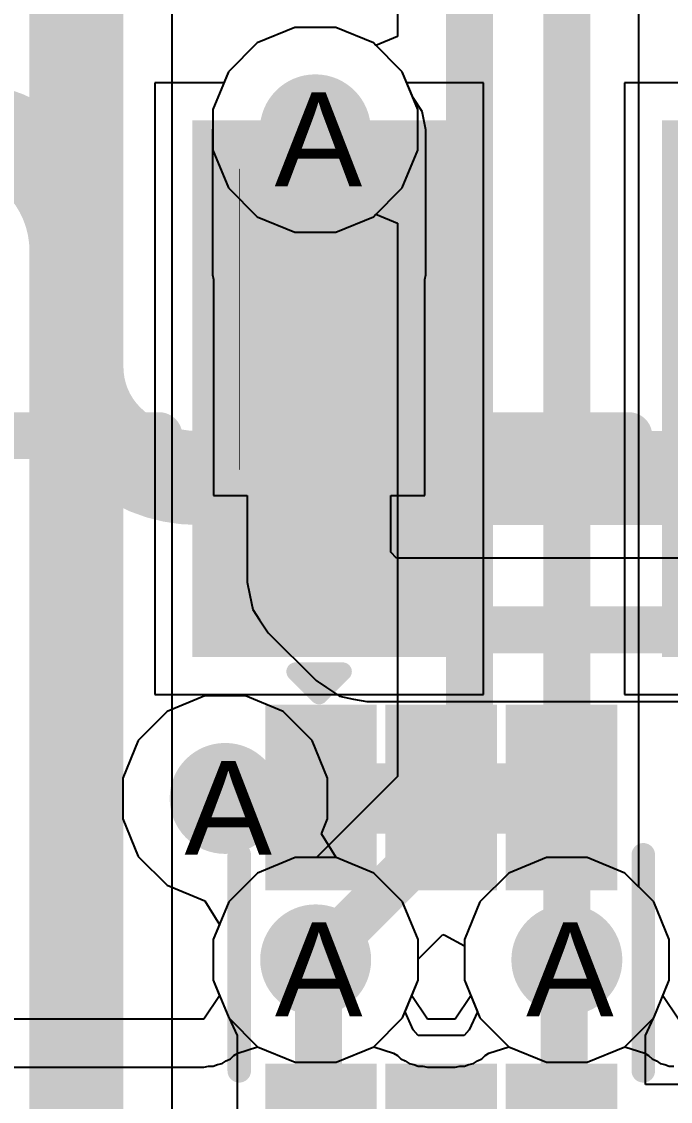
# Model space of a CAD drawing. Header units: inches. Extents: x 0 to 208, y 0 to 213.
# Drawn here: x 2.9157 to 3.0538, y 0.1585 to 0.3884 of the extents above; entities that cross this region are included whole.
import ezdxf

# ---------------------------------------------------------------- set-up
doc = ezdxf.new("R2010")
doc.units = ezdxf.units.IN
doc.header["$MEASUREMENT"] = 0
for name, color, linetype in [('Bottom Layer', 5, 'Continuous'), ('Bottom Overlay', 54, 'Continuous'), ('Bottom Paste', 16, 'Continuous'), ('Bottom Solder', 6, 'Continuous'), ('Drill Drawing', 1, 'Continuous'), ('L2_GND1', 16, 'Continuous'), ('L3_SIG1', 76, 'Continuous'), ('L4_PWR', 90, 'Continuous'), ('L5_GND2', 156, 'Continuous'), ('L6_SIG2', 130, 'Continuous'), ('L7_GND3', 216, 'Continuous'), ('Top Layer', 1, 'Continuous'), ('Top Overlay', 2, 'Continuous'), ('Top Paste', 8, 'Continuous'), ('Top Solder', 216, 'Continuous'), ('Via Holes', 16, 'Continuous')]:
    doc.layers.add(name, color=color, linetype=linetype)
doc.styles.add('Arial', font='', dxfattribs={"height": 0.2})
doc.styles.get('Arial').set_extended_font_data('Arial')

# ---------------------------------------------------------------- blocks, each defined once
blk = doc.blocks.new('PZ254_2_10_S_155')
at = {"layer": 'Top Layer'}
blk.add_hatch(color=1, dxfattribs=at).paths.add_polyline_path([(0.2250002, -0.0551182), (0.2750002, -0.0551182), (0.2750002, -0.1653542), (0.2250002, -0.1653542)])
at = {"layer": 'Top Paste'}
blk.add_hatch(color=8, dxfattribs=at).paths.add_polyline_path([(0.2250002, -0.0551182), (0.2750002, -0.0551182), (0.2750002, -0.1653542), (0.2250002, -0.1653542)])
at = {"layer": 'Top Solder'}
for points in [[(0.1230002, -0.0531182), (0.1770002, -0.0531182), (0.1770002, -0.1673542), (0.1230002, -0.1673542)], [(0.2230002, -0.0531182), (0.2770002, -0.0531182), (0.2770002, -0.1673542), (0.2230002, -0.1673542)]]:
    blk.add_hatch(color=216, dxfattribs=at).paths.add_polyline_path(points)
at = {"layer": 'Top Overlay'}
for points in [[(0.2159002, -0.1002342, 0.01, 0.01, 0), (0.1840982, -0.1002342, 0.01, 0.01, 0)], [(0.3159002, -0.1002342, 0.01, 0.01, 0), (0.2840982, -0.1002342, 0.01, 0.01, 0)]]:
    blk.add_lwpolyline(points, format="xyseb", dxfattribs=at)
for points in [[(0.1815982, -0.1002342, 0.005, 0.005, 1), (0.1865982, -0.1002342, 0.005, 0.005, 1)], [(0.2134002, -0.1002342, 0.005, 0.005, 1), (0.2184002, -0.1002342, 0.005, 0.005, 1)], [(0.2815982, -0.1002342, 0.005, 0.005, 1), (0.2865982, -0.1002342, 0.005, 0.005, 1)], [(0.3134002, -0.1002342, 0.005, 0.005, 1), (0.3184002, -0.1002342, 0.005, 0.005, 1)]]:
    blk.add_lwpolyline(points, format="xyseb", close=True, dxfattribs=at)
blk = doc.blocks.new('SOT_363_B_156')
at = {"layer": 'Bottom Layer'}
for points in [[(-0.05393625, 0.0177158), (-0.05393625, 0.0334638), (-0.02244015, 0.0334638), (-0.02244015, 0.0177158)], [(0.02244175, 0.0177158), (0.02244175, 0.0334638), (0.05393785, 0.0334638), (0.05393785, 0.0177158)], [(-0.05393625, -0.007874200000000003), (-0.05393625, 0.007873799999999997), (-0.02244015, 0.007873800000000004), (-0.02244015, -0.007874199999999998)], [(0.02244175, -0.007874200000000003), (0.02244175, 0.007873799999999997), (0.05393785, 0.007873800000000004), (0.05393785, -0.007874199999999998)], [(-0.05393625, -0.0334662), (-0.05393625, -0.0177182), (-0.02244015, -0.0177182), (-0.02244015, -0.0334662)], [(0.02244175, -0.0334662), (0.02244175, -0.0177182), (0.05393785, -0.0177182), (0.05393785, -0.0334662)]]:
    blk.add_hatch(color=5, dxfattribs=at).paths.add_polyline_path(points)
at = {"layer": 'Bottom Paste'}
for points in [[(-0.05393625, 0.0177158), (-0.05393625, 0.0334638), (-0.02244015, 0.0334638), (-0.02244015, 0.0177158)], [(0.02244175, 0.0177158), (0.02244175, 0.0334638), (0.05393785, 0.0334638), (0.05393785, 0.0177158)], [(-0.05393625, -0.007874200000000003), (-0.05393625, 0.007873799999999997), (-0.02244015, 0.007873800000000004), (-0.02244015, -0.007874199999999998)], [(0.02244175, -0.007874200000000003), (0.02244175, 0.007873799999999997), (0.05393785, 0.007873800000000004), (0.05393785, -0.007874199999999998)], [(-0.05393625, -0.0334662), (-0.05393625, -0.0177182), (-0.02244015, -0.0177182), (-0.02244015, -0.0334662)], [(0.02244175, -0.0334662), (0.02244175, -0.0177182), (0.05393785, -0.0177182), (0.05393785, -0.0334662)]]:
    blk.add_hatch(color=16, dxfattribs=at).paths.add_polyline_path(points)
at = {"layer": 'Bottom Solder'}
for points in [[(-0.05793625, 0.0137158), (-0.05793625, 0.0374638), (-0.01844015, 0.0374638), (-0.01844015, 0.0137158)], [(0.01844175, 0.0137158), (0.01844175, 0.0374638), (0.05793785, 0.0374638), (0.05793785, 0.0137158)], [(-0.05793625, -0.0118742), (-0.05793625, 0.0118738), (-0.01844015, 0.0118738), (-0.01844015, -0.0118742)], [(0.01844175, -0.0118742), (0.01844175, 0.0118738), (0.05793785, 0.0118738), (0.05793785, -0.0118742)], [(-0.05793625, -0.0374662), (-0.05793625, -0.0137182), (-0.01844015, -0.0137182), (-0.01844015, -0.0374662)], [(0.01844175, -0.0374662), (0.01844175, -0.0137182), (0.05793785, -0.0137182), (0.05793785, -0.0374662)]]:
    blk.add_hatch(color=6, dxfattribs=at).paths.add_polyline_path(points)
at = {"layer": 'Bottom Overlay'}
for points in [[(0.0199998, 0.0429998, 0.005, 0.005, 0), (-0.0260002, 0.0429998, 0.005, 0.005, 0)], [(-0.0650002, -0.0310002, 0.003937, 0.003937, 0), (-0.0650002, -0.0210002, 0.003937, 0.003937, 0)], [(-0.0600002, -0.0260002, 0.003937, 0.003937, 0), (-0.0650002, -0.0210002, 0.003937, 0.003937, 0)], [(-0.0650002, -0.0310002, 0.003937, 0.003937, 0), (-0.0600002, -0.0260002, 0.003937, 0.003937, 0)], [(0.0199998, -0.0430002, 0.005, 0.005, 0), (-0.0260002, -0.0430002, 0.005, 0.005, 0)]]:
    blk.add_lwpolyline(points, format="xyseb", dxfattribs=at)
for points in [[(-0.0272502, 0.0429998, 0.0025, 0.0025, 1), (-0.0247502, 0.0429998, 0.0025, 0.0025, 1)], [(0.0187498, 0.0429998, 0.0025, 0.0025, 1), (0.0212498, 0.0429998, 0.0025, 0.0025, 1)], [(-0.0659844, -0.0210002, 0.0019685, 0.0019685, 1), (-0.064016, -0.0210002, 0.0019685, 0.0019685, 1)], [(-0.0659844, -0.0210002, 0.0019685, 0.0019685, 1), (-0.064016, -0.0210002, 0.0019685, 0.0019685, 1)], [(-0.0609844, -0.0260002, 0.0019685, 0.0019685, 1), (-0.059016, -0.0260002, 0.0019685, 0.0019685, 1)], [(-0.0609844, -0.0260002, 0.0019685, 0.0019685, 1), (-0.059016, -0.0260002, 0.0019685, 0.0019685, 1)], [(-0.0659844, -0.0310002, 0.0019685, 0.0019685, 1), (-0.064016, -0.0310002, 0.0019685, 0.0019685, 1)], [(-0.0659844, -0.0310002, 0.0019685, 0.0019685, 1), (-0.064016, -0.0310002, 0.0019685, 0.0019685, 1)], [(-0.0272502, -0.0430002, 0.0025, 0.0025, 1), (-0.0247502, -0.0430002, 0.0025, 0.0025, 1)], [(0.0187498, -0.0430002, 0.0025, 0.0025, 1), (0.0212498, -0.0430002, 0.0025, 0.0025, 1)]]:
    blk.add_lwpolyline(points, format="xyseb", close=True, dxfattribs=at)
blk = doc.blocks.new('R___0402_B_352')
at = {"layer": 'Bottom Layer'}
for points in [[(-0.009501500000000001, 0.0125002), (-0.009501499999999998, -0.0124998), (-0.0275015, -0.0124998), (-0.0275015, 0.0125002)], [(0.0274985, 0.0125002), (0.0274985, -0.0124998), (0.009498500000000002, -0.0124998), (0.009498499999999998, 0.0125002)]]:
    blk.add_hatch(color=5, dxfattribs=at).paths.add_polyline_path(points)
at = {"layer": 'Bottom Paste'}
for points in [[(-0.009501500000000001, 0.0125002), (-0.009501499999999998, -0.0124998), (-0.0275015, -0.0124998), (-0.0275015, 0.0125002)], [(0.0274985, 0.0125002), (0.0274985, -0.0124998), (0.009498500000000002, -0.0124998), (0.009498499999999998, 0.0125002)]]:
    blk.add_hatch(color=16, dxfattribs=at).paths.add_polyline_path(points)
at = {"layer": 'Bottom Solder'}
for points in [[(-0.007336100000000002, 0.0146656), (-0.007336099999999998, -0.0146652), (-0.0296669, -0.0146652), (-0.0296669, 0.0146656)], [(0.0296639, 0.0146656), (0.0296639, -0.0146652), (0.007333100000000001, -0.0146652), (0.007333099999999999, 0.0146656)]]:
    blk.add_hatch(color=6, dxfattribs=at).paths.add_polyline_path(points)
at = {"layer": 'Bottom Overlay'}
for points in [[(-0.0310015, 0.0160002, 0.005, 0.005, 0), (0.0309985, 0.0160002, 0.005, 0.005, 0)], [(-0.0310015, 0.0160002, 0.005, 0.005, 0), (-0.0310015, -0.0159998, 0.005, 0.005, 0)], [(0.0309985, 0.0160002, 0.005, 0.005, 0), (0.0309985, -0.0159998, 0.005, 0.005, 0)], [(-0.0320015, 0.0170002, 0.000127, 0.000127, 0), (0.0319985, 0.0170002, 0.000127, 0.000127, 0)], [(-0.0310015, -0.0159998, 0.005, 0.005, 0), (0.0309985, -0.0159998, 0.005, 0.005, 0)]]:
    blk.add_lwpolyline(points, format="xyseb", dxfattribs=at)
for points in [[(-0.0322515, 0.0160002, 0.0025, 0.0025, 1), (-0.0297515, 0.0160002, 0.0025, 0.0025, 1)], [(-0.0322515, 0.0160002, 0.0025, 0.0025, 1), (-0.0297515, 0.0160002, 0.0025, 0.0025, 1)], [(0.0297485, 0.0160002, 0.0025, 0.0025, 1), (0.0322485, 0.0160002, 0.0025, 0.0025, 1)], [(0.0297485, 0.0160002, 0.0025, 0.0025, 1), (0.0322485, 0.0160002, 0.0025, 0.0025, 1)], [(-0.0320332, 0.0170002, 6.35e-05, 6.35e-05, 1), (-0.0319698, 0.0170002, 6.35e-05, 6.35e-05, 1)], [(0.0319668, 0.0170002, 6.35e-05, 6.35e-05, 1), (0.0320302, 0.0170002, 6.35e-05, 6.35e-05, 1)], [(-0.0322515, -0.0159998, 0.0025, 0.0025, 1), (-0.0297515, -0.0159998, 0.0025, 0.0025, 1)], [(-0.0322515, -0.0159998, 0.0025, 0.0025, 1), (-0.0297515, -0.0159998, 0.0025, 0.0025, 1)], [(0.0297485, -0.0159998, 0.0025, 0.0025, 1), (0.0322485, -0.0159998, 0.0025, 0.0025, 1)], [(0.0297485, -0.0159998, 0.0025, 0.0025, 1), (0.0322485, -0.0159998, 0.0025, 0.0025, 1)]]:
    blk.add_lwpolyline(points, format="xyseb", close=True, dxfattribs=at)

msp = doc.modelspace()

# ---------------------------------------------------------------- hatches: boundary and pattern name
at = {"layer": 'Bottom Layer'}
h = msp.add_hatch(color=5, dxfattribs=at)
edge = h.paths.add_edge_path()
edge.add_arc((2.9781938, 0.3653542), 0.011811, 0, 360)
msp.add_hatch(color=5, dxfattribs=at).paths.add_polyline_path([(2.9664998, 0.3345002), (2.9914998, 0.3345002), (2.9914998, 0.3653542), (2.9664998, 0.3653542)])
h = msp.add_hatch(color=5, dxfattribs=at)
edge = h.paths.add_edge_path()
edge.add_arc((2.9589998, 0.2230002), 0.011811, 0, 360)
h = msp.add_hatch(color=5, dxfattribs=at)
edge = h.paths.add_edge_path()
edge.add_arc((2.9782678, 0.1886282), 0.011811, 0, 360)
h = msp.add_hatch(color=5, dxfattribs=at)
edge = h.paths.add_edge_path()
edge.add_arc((3.0317318, 0.1886282), 0.011811, 0, 360)
at = {"layer": 'L2_GND1'}
h = msp.add_hatch(color=16, dxfattribs=at)
edge = h.paths.add_edge_path()
edge.add_arc((2.9781938, 0.3653542), 0.011811, 0, 360)
h = msp.add_hatch(color=16, dxfattribs=at)
edge = h.paths.add_edge_path()
edge.add_arc((2.9589998, 0.2230002), 0.011811, 0, 360)
h = msp.add_hatch(color=16, dxfattribs=at)
edge = h.paths.add_edge_path()
edge.add_arc((2.9782678, 0.1886282), 0.011811, 0, 360)
h = msp.add_hatch(color=16, dxfattribs=at)
edge = h.paths.add_edge_path()
edge.add_arc((3.0317318, 0.1886282), 0.011811, 0, 360)
at = {"layer": 'L3_SIG1'}
h = msp.add_hatch(color=76, dxfattribs=at)
edge = h.paths.add_edge_path()
edge.add_arc((2.9781938, 0.3653542), 0.011811, 0, 360)
h = msp.add_hatch(color=76, dxfattribs=at)
edge = h.paths.add_edge_path()
edge.add_arc((2.9589998, 0.2230002), 0.011811, 0, 360)
h = msp.add_hatch(color=76, dxfattribs=at)
edge = h.paths.add_edge_path()
edge.add_arc((2.9782678, 0.1886282), 0.011811, 0, 360)
h = msp.add_hatch(color=76, dxfattribs=at)
edge = h.paths.add_edge_path()
edge.add_arc((3.0317318, 0.1886282), 0.011811, 0, 360)
at = {"layer": 'L4_PWR'}
h = msp.add_hatch(color=90, dxfattribs=at)
edge = h.paths.add_edge_path()
edge.add_arc((2.9781938, 0.3653542), 0.011811, 0, 360)
h = msp.add_hatch(color=90, dxfattribs=at)
edge = h.paths.add_edge_path()
edge.add_arc((2.9589998, 0.2230002), 0.011811, 0, 360)
h = msp.add_hatch(color=90, dxfattribs=at)
edge = h.paths.add_edge_path()
edge.add_arc((2.9782678, 0.1886282), 0.011811, 0, 360)
h = msp.add_hatch(color=90, dxfattribs=at)
edge = h.paths.add_edge_path()
edge.add_arc((3.0317318, 0.1886282), 0.011811, 0, 360)
at = {"layer": 'L5_GND2'}
h = msp.add_hatch(color=156, dxfattribs=at)
edge = h.paths.add_edge_path()
edge.add_arc((2.9781938, 0.3653542), 0.011811, 0, 360)
h = msp.add_hatch(color=156, dxfattribs=at)
edge = h.paths.add_edge_path()
edge.add_arc((2.9589998, 0.2230002), 0.011811, 0, 360)
h = msp.add_hatch(color=156, dxfattribs=at)
edge = h.paths.add_edge_path()
edge.add_arc((2.9782678, 0.1886282), 0.011811, 0, 360)
h = msp.add_hatch(color=156, dxfattribs=at)
edge = h.paths.add_edge_path()
edge.add_arc((3.0317318, 0.1886282), 0.011811, 0, 360)
at = {"layer": 'L6_SIG2'}
h = msp.add_hatch(color=130, dxfattribs=at)
edge = h.paths.add_edge_path()
edge.add_arc((2.9781938, 0.3653542), 0.011811, 0, 360)
h = msp.add_hatch(color=130, dxfattribs=at)
edge = h.paths.add_edge_path()
edge.add_arc((2.9589998, 0.2230002), 0.011811, 0, 360)
h = msp.add_hatch(color=130, dxfattribs=at)
edge = h.paths.add_edge_path()
edge.add_arc((2.9782678, 0.1886282), 0.011811, 0, 360)
h = msp.add_hatch(color=130, dxfattribs=at)
edge = h.paths.add_edge_path()
edge.add_arc((3.0317318, 0.1886282), 0.011811, 0, 360)
at = {"layer": 'L7_GND3'}
h = msp.add_hatch(color=216, dxfattribs=at)
edge = h.paths.add_edge_path()
edge.add_arc((2.9781938, 0.3653542), 0.011811, 0, 360)
h = msp.add_hatch(color=216, dxfattribs=at)
edge = h.paths.add_edge_path()
edge.add_arc((2.9589998, 0.2230002), 0.011811, 0, 360)
h = msp.add_hatch(color=216, dxfattribs=at)
edge = h.paths.add_edge_path()
edge.add_arc((2.9782678, 0.1886282), 0.011811, 0, 360)
h = msp.add_hatch(color=216, dxfattribs=at)
edge = h.paths.add_edge_path()
edge.add_arc((3.0317318, 0.1886282), 0.011811, 0, 360)
at = {"layer": 'Top Layer'}
h = msp.add_hatch(color=1, dxfattribs=at)
edge = h.paths.add_edge_path()
edge.add_arc((2.9781938, 0.3653542), 0.011811, 0, 360)
h = msp.add_hatch(color=1, dxfattribs=at)
edge = h.paths.add_edge_path()
edge.add_arc((2.9589998, 0.2230002), 0.011811, 0, 360)
h = msp.add_hatch(color=1, dxfattribs=at)
edge = h.paths.add_edge_path()
edge.add_arc((2.9782678, 0.1886282), 0.011811, 0, 360)
h = msp.add_hatch(color=1, dxfattribs=at)
edge = h.paths.add_edge_path()
edge.add_arc((3.0317318, 0.1886282), 0.011811, 0, 360)
at = {"layer": 'Via Holes'}
h = msp.add_hatch(color=7, dxfattribs=at)
edge = h.paths.add_edge_path()
edge.add_arc((2.9781938, 0.3653542), 0.0059055, 0, 360)
h = msp.add_hatch(color=7, dxfattribs=at)
edge = h.paths.add_edge_path()
edge.add_arc((2.9589998, 0.2230002), 0.0059055, 0, 360)
h = msp.add_hatch(color=7, dxfattribs=at)
edge = h.paths.add_edge_path()
edge.add_arc((2.9782678, 0.1886282), 0.0059055, 0, 360)
h = msp.add_hatch(color=7, dxfattribs=at)
edge = h.paths.add_edge_path()
edge.add_arc((3.0317318, 0.1886282), 0.0059055, 0, 360)

# ---------------------------------------------------------------- linework, layer by layer
at = {"layer": 'Bottom Layer'}
for p, q in [((2.9477456, 0.0556603), (2.9477456, 0.4243824)), ((2.9738553, 0.3871652), (2.9658389, 0.3838447)), ((2.9825323, 0.3871652), (2.9738553, 0.3871652)), ((2.9905487, 0.3838447), (2.9825323, 0.3871652)), ((2.9658389, 0.3838447), (2.9597033, 0.3777091)), ((2.9966843, 0.3777091), (2.9905487, 0.3838447)), ((2.9597033, 0.3777091), (2.9563828, 0.3696927)), ((2.9989887, 0.3721458), (2.9966843, 0.3777091)), ((3.0009196, 0.369256), (2.9989887, 0.3721458)), ((2.9563828, 0.3696927), (2.9563828, 0.3657509)), ((3.0016957, 0.3653542), (3.0009196, 0.369256)), ((2.9563828, 0.3657509), (2.9563039, 0.3653542)), ((2.9563039, 0.3653542), (2.9563039, 0.3345002)), ((3.0016957, 0.3345002), (3.0016957, 0.3653542)), ((2.9563039, 0.3345002), (2.9564998, 0.3335153)), ((2.9564998, 0.3335153), (2.9564998, 0.2875002)), ((3.0014998, 0.3335153), (3.0016957, 0.3345002)), ((3.0014998, 0.2875002), (3.0014998, 0.3335153)), ((2.9564998, 0.2875002), (2.9637059, 0.2875002)), ((2.9637059, 0.2875002), (2.9637059, 0.2690642)), ((2.9942937, 0.2753983), (2.9942937, 0.2875002)), ((2.9942937, 0.2875002), (3.0014998, 0.2875002)), ((2.9955017, 0.2741901), (2.9942937, 0.2753983)), ((3.0628524, 0.2741901), (2.9955017, 0.2741901)), ((2.9637059, 0.2690642), (2.964266, 0.2662485)), ((2.964266, 0.2662485), (2.9648695, 0.2632129)), ((2.9648695, 0.2632129), (2.96487, 0.2632122)), ((2.96487, 0.2632122), (2.9648701, 0.2632115)), ((2.9648701, 0.2632115), (2.9663187, 0.2610435)), ((2.9663187, 0.2610435), (2.9681843, 0.2582508)), ((2.9681843, 0.2582508), (2.9783503, 0.2480828)), ((2.9783503, 0.2480828), (2.9783511, 0.2480823)), ((2.9783511, 0.2480823), (2.9783514, 0.2480818)), ((2.9783514, 0.2480818), (2.98054, 0.2466195)), ((2.98054, 0.2466195), (2.9833117, 0.2447671)), ((2.9833117, 0.2447671), (2.9833124, 0.244767)), ((2.9833124, 0.244767), (2.9833131, 0.2447665)), ((2.9833131, 0.2447665), (2.9863472, 0.244163)), ((2.9863472, 0.244163), (2.9891643, 0.2436023)), ((2.9891643, 0.2436023), (2.9891651, 0.2436024)), ((2.9891651, 0.2436024), (2.9891658, 0.2436023)), ((2.9891658, 0.2436023), (3.0855358, 0.2436023)), ((2.9739293, 0.2104392), (2.9659129, 0.2071187)), ((2.9826063, 0.2104392), (2.9739293, 0.2104392)), ((2.9906227, 0.2071187), (2.9826063, 0.2104392)), ((3.0273933, 0.2104392), (3.0193769, 0.2071187)), ((3.0360703, 0.2104392), (3.0273933, 0.2104392)), ((3.0440867, 0.2071187), (3.0360703, 0.2104392)), ((2.9659129, 0.2071187), (2.9597773, 0.2009831)), ((2.9967583, 0.2009831), (2.9906227, 0.2071187)), ((3.0193769, 0.2071187), (3.0132413, 0.2009831)), ((3.0502223, 0.2009831), (3.0440867, 0.2071187)), ((2.9597773, 0.2009831), (2.9564568, 0.1929667)), ((3.0000788, 0.1929667), (2.9967583, 0.2009831)), ((3.0132413, 0.2009831), (3.0099208, 0.1929667)), ((3.0535428, 0.1929667), (3.0502223, 0.2009831)), ((2.9564568, 0.1929667), (2.9564568, 0.1842897)), ((3.0000788, 0.1842897), (3.0000788, 0.1929667)), ((3.0099208, 0.1929667), (3.0099208, 0.1842897)), ((3.0535428, 0.1842897), (3.0535428, 0.1929667)), ((2.9564568, 0.1842897), (2.9597773, 0.1762733)), ((2.9972905, 0.1775583), (3.0000788, 0.1842897)), ((3.0099208, 0.1842897), (3.0127091, 0.1775583)), ((3.0502223, 0.1762733), (3.0535428, 0.1842897)), ((2.9990247, 0.1737644), (2.9972905, 0.1775583)), ((3.0127091, 0.1775583), (3.0109749, 0.1737644)), ((2.9597773, 0.1762733), (2.9597778, 0.1762728)), ((2.9597778, 0.1762728), (2.9598412, 0.1761892)), ((2.9598412, 0.1761892), (2.9615338, 0.1725581)), ((3.0484638, 0.1725581), (3.0501578, 0.1761884)), ((3.0501578, 0.1761884), (3.0502218, 0.1762728)), ((3.0502218, 0.1762728), (3.0502223, 0.1762733)), ((2.9615338, 0.1725581), (2.9615338, 0.1210622)), ((3.0001143, 0.1725582), (2.9990247, 0.1737644)), ((3.0098853, 0.1725582), (3.0001143, 0.1725582)), ((3.0109749, 0.1737644), (3.0098853, 0.1725582)), ((3.0484638, 0.1621041), (3.0484638, 0.1725581)), ((3.0704998, 0.1621041), (3.0484638, 0.1621041))]:
    msp.add_line(p, q, dxfattribs=at)
for points in [[(2.9273538, 0.0556602, 0.02, 0.02, 0), (2.9273538, 0.4292502, 0.02, 0.02, 0)], [(2.9789998, 0.2690642, 0.01, 0.01, 0), (2.9789998, 0.3065002, 0.01, 0.01, 0)], [(2.9789998, 0.2690642, 0.01, 0.01, 0), (2.9891658, 0.2588962, 0.01, 0.01, 0)], [(2.9891658, 0.2588962, 0.01, 0.01, 0), (3.0937958, 0.2588962, 0.01, 0.01, 0)], [(2.9579998, 0.2230002, 0.015, 0.015, 0), (2.9580938, 0.2230942, 0.015, 0.015, 0)], [(2.9580938, 0.2230942, 0.015, 0.015, 0), (2.9793118, 0.2230942, 0.015, 0.015, 0)], [(2.9793118, 0.2230942, 0.015, 0.015, 0), (2.9794078, 0.2229982, 0.015, 0.015, 0)], [(2.9794078, 0.2229982, 0.015, 0.015, 0), (3.0303998, 0.2229982, 0.015, 0.015, 0)], [(3.0303998, 0.2229982, 0.01, 0.01, 0), (3.0305898, 0.2231882, 0.01, 0.01, 0)], [(2.9788398, 0.1473802, 0.01, 0.01, 0), (2.9788398, 0.1880582, 0.01, 0.01, 0)], [(3.0311618, 0.1473802, 0.01, 0.01, 0), (3.0311618, 0.1880602, 0.01, 0.01, 0)]]:
    msp.add_lwpolyline(points, format="xyseb", dxfattribs=at)
for points in [[(2.9764998, 0.3065002, 0.005, 0.005, 1), (2.9814998, 0.3065002, 0.005, 0.005, 1)], [(2.9764998, 0.2690642, 0.005, 0.005, 1), (2.9814998, 0.2690642, 0.005, 0.005, 1)], [(2.9764998, 0.2690642, 0.005, 0.005, 1), (2.9814998, 0.2690642, 0.005, 0.005, 1)], [(2.9866658, 0.2588962, 0.005, 0.005, 1), (2.9916658, 0.2588962, 0.005, 0.005, 1)], [(2.9866658, 0.2588962, 0.005, 0.005, 1), (2.9916658, 0.2588962, 0.005, 0.005, 1)], [(2.9542498, 0.2230002, 0.0075, 0.0075, 1), (2.9617498, 0.2230002, 0.0075, 0.0075, 1)], [(2.9543438, 0.2230942, 0.0075, 0.0075, 1), (2.9618438, 0.2230942, 0.0075, 0.0075, 1)], [(2.9543438, 0.2230942, 0.0075, 0.0075, 1), (2.9618438, 0.2230942, 0.0075, 0.0075, 1)], [(2.9755618, 0.2230942, 0.0075, 0.0075, 1), (2.9830618, 0.2230942, 0.0075, 0.0075, 1)], [(2.9755618, 0.2230942, 0.0075, 0.0075, 1), (2.9830618, 0.2230942, 0.0075, 0.0075, 1)], [(2.9756578, 0.2229982, 0.0075, 0.0075, 1), (2.9831578, 0.2229982, 0.0075, 0.0075, 1)], [(2.9756578, 0.2229982, 0.0075, 0.0075, 1), (2.9831578, 0.2229982, 0.0075, 0.0075, 1)], [(3.0266498, 0.2229982, 0.0075, 0.0075, 1), (3.0341498, 0.2229982, 0.0075, 0.0075, 1)], [(3.0278998, 0.2229982, 0.005, 0.005, 1), (3.0328998, 0.2229982, 0.005, 0.005, 1)], [(3.0280898, 0.2231882, 0.005, 0.005, 1), (3.0330898, 0.2231882, 0.005, 0.005, 1)], [(2.9763398, 0.1880582, 0.005, 0.005, 1), (2.9813398, 0.1880582, 0.005, 0.005, 1)], [(3.0286618, 0.1880602, 0.005, 0.005, 1), (3.0336618, 0.1880602, 0.005, 0.005, 1)]]:
    msp.add_lwpolyline(points, format="xyseb", close=True, dxfattribs=at)
at = {"layer": 'L2_GND1'}
for p, q in [((2.9738553, 0.3871652), (2.9658389, 0.3838447)), ((2.9825323, 0.3871652), (2.9738553, 0.3871652)), ((2.9905487, 0.3838447), (2.9825323, 0.3871652)), ((2.9658389, 0.3838447), (2.9597033, 0.3777091)), ((2.9966843, 0.3777091), (2.9905487, 0.3838447)), ((2.9597033, 0.3777091), (2.9563828, 0.3696927)), ((3.0000048, 0.3696927), (2.9966843, 0.3777091)), ((2.9563828, 0.3696927), (2.9563828, 0.3610157)), ((3.0000048, 0.3610157), (3.0000048, 0.3696927)), ((2.9563828, 0.3610157), (2.9597033, 0.3529993)), ((2.9966843, 0.3529993), (3.0000048, 0.3610157)), ((2.9597033, 0.3529993), (2.9658389, 0.3468637)), ((2.9905487, 0.3468637), (2.9966843, 0.3529993)), ((2.9658389, 0.3468637), (2.9738553, 0.3435432)), ((2.9825323, 0.3435432), (2.9905487, 0.3468637)), ((2.9738553, 0.3435432), (2.9825323, 0.3435432)), ((2.9739293, 0.2104392), (2.9659129, 0.2071187)), ((2.9826063, 0.2104392), (2.9739293, 0.2104392)), ((2.9906227, 0.2071187), (2.9826063, 0.2104392)), ((3.0273933, 0.2104392), (3.0193769, 0.2071187)), ((3.0360703, 0.2104392), (3.0273933, 0.2104392)), ((3.0440867, 0.2071187), (3.0360703, 0.2104392)), ((2.9659129, 0.2071187), (2.9597773, 0.2009831)), ((2.9967583, 0.2009831), (2.9906227, 0.2071187)), ((3.0193769, 0.2071187), (3.0132413, 0.2009831)), ((3.0502223, 0.2009831), (3.0440867, 0.2071187)), ((2.9597773, 0.2009831), (2.9564568, 0.1929667)), ((3.0000788, 0.1929667), (2.9967583, 0.2009831)), ((3.0132413, 0.2009831), (3.0099208, 0.1929667)), ((3.0535428, 0.1929667), (3.0502223, 0.2009831)), ((2.9564568, 0.1929667), (2.9564568, 0.1842897)), ((3.0000788, 0.1842897), (3.0000788, 0.1929667)), ((3.0099208, 0.1929667), (3.0099208, 0.1842897)), ((3.0535428, 0.1842897), (3.0535428, 0.1929667)), ((2.9564568, 0.1842897), (2.9597773, 0.1762733)), ((2.9967583, 0.1762733), (3.0000788, 0.1842897)), ((3.0099208, 0.1842897), (3.0132413, 0.1762733)), ((3.0502223, 0.1762733), (3.0535428, 0.1842897)), ((2.9597773, 0.1762733), (2.9659129, 0.1701377)), ((2.9906227, 0.1701377), (2.9967583, 0.1762733)), ((3.0132413, 0.1762733), (3.0193769, 0.1701377)), ((3.0440867, 0.1701377), (3.0502223, 0.1762733)), ((2.9659129, 0.1701377), (2.9739293, 0.1668172)), ((2.9826063, 0.1668172), (2.9906227, 0.1701377)), ((3.0193769, 0.1701377), (3.0273933, 0.1668172)), ((3.0360703, 0.1668172), (3.0440867, 0.1701377)), ((2.9739293, 0.1668172), (2.9826063, 0.1668172)), ((3.0273933, 0.1668172), (3.0360703, 0.1668172))]:
    msp.add_line(p, q, dxfattribs=at)
at = {"layer": 'L3_SIG1'}
for p, q in [((2.9738553, 0.3871652), (2.9658389, 0.3838447)), ((2.9825323, 0.3871652), (2.9738553, 0.3871652)), ((2.9905487, 0.3838447), (2.9825323, 0.3871652)), ((2.9658389, 0.3838447), (2.9597033, 0.3777091)), ((2.9966843, 0.3777091), (2.9905487, 0.3838447)), ((2.9597033, 0.3777091), (2.9563828, 0.3696927)), ((3.0000048, 0.3696927), (2.9966843, 0.3777091)), ((2.9563828, 0.3696927), (2.9563828, 0.3610157)), ((3.0000048, 0.3610157), (3.0000048, 0.3696927)), ((2.9563828, 0.3610157), (2.9597033, 0.3529993)), ((2.9966843, 0.3529993), (3.0000048, 0.3610157)), ((2.9597033, 0.3529993), (2.9658389, 0.3468637)), ((2.9905487, 0.3468637), (2.9966843, 0.3529993)), ((2.9658389, 0.3468637), (2.9738553, 0.3435432)), ((2.9825323, 0.3435432), (2.9905487, 0.3468637)), ((2.9738553, 0.3435432), (2.9825323, 0.3435432)), ((2.9739293, 0.2104392), (2.9659129, 0.2071187)), ((2.9826063, 0.2104392), (2.9739293, 0.2104392)), ((2.9906227, 0.2071187), (2.9826063, 0.2104392)), ((3.0273933, 0.2104392), (3.0193769, 0.2071187)), ((3.0360703, 0.2104392), (3.0273933, 0.2104392)), ((3.0440867, 0.2071187), (3.0360703, 0.2104392)), ((2.9659129, 0.2071187), (2.9597773, 0.2009831)), ((2.9967583, 0.2009831), (2.9906227, 0.2071187)), ((3.0193769, 0.2071187), (3.0132413, 0.2009831)), ((3.0502223, 0.2009831), (3.0440867, 0.2071187)), ((2.9597773, 0.2009831), (2.9564568, 0.1929667)), ((3.0000788, 0.1929667), (2.9967583, 0.2009831)), ((3.0132413, 0.2009831), (3.0099208, 0.1929667)), ((3.0535428, 0.1929667), (3.0502223, 0.2009831)), ((2.9564568, 0.1929667), (2.9564568, 0.1842897)), ((3.0000788, 0.1842897), (3.0000788, 0.1929667)), ((3.0099208, 0.1929667), (3.0099208, 0.1842897)), ((3.0535428, 0.1842897), (3.0535428, 0.1929667)), ((2.9564568, 0.1842897), (2.9597773, 0.1762733)), ((2.9967583, 0.1762733), (3.0000788, 0.1842897)), ((3.0099208, 0.1842897), (3.0132413, 0.1762733)), ((3.0502223, 0.1762733), (3.0535428, 0.1842897)), ((2.9597773, 0.1762733), (2.9659129, 0.1701377)), ((2.9906227, 0.1701377), (2.9967583, 0.1762733)), ((3.0132413, 0.1762733), (3.0193769, 0.1701377)), ((3.0440867, 0.1701377), (3.0502223, 0.1762733)), ((2.9659129, 0.1701377), (2.9739293, 0.1668172)), ((2.9826063, 0.1668172), (2.9906227, 0.1701377)), ((3.0193769, 0.1701377), (3.0273933, 0.1668172)), ((3.0360703, 0.1668172), (3.0440867, 0.1701377)), ((2.9739293, 0.1668172), (2.9826063, 0.1668172)), ((3.0273933, 0.1668172), (3.0360703, 0.1668172))]:
    msp.add_line(p, q, dxfattribs=at)
at = {"layer": 'L4_PWR'}
for p, q in [((2.9738553, 0.3871652), (2.9658389, 0.3838447)), ((2.9825323, 0.3871652), (2.9738553, 0.3871652)), ((2.9905487, 0.3838447), (2.9825323, 0.3871652)), ((2.9658389, 0.3838447), (2.9597033, 0.3777091)), ((2.9966843, 0.3777091), (2.9905487, 0.3838447)), ((2.9597033, 0.3777091), (2.9563828, 0.3696927)), ((3.0000048, 0.3696927), (2.9966843, 0.3777091)), ((2.9563828, 0.3696927), (2.9563828, 0.3610157)), ((3.0000048, 0.3610157), (3.0000048, 0.3696927)), ((2.9563828, 0.3610157), (2.9597033, 0.3529993)), ((2.9966843, 0.3529993), (3.0000048, 0.3610157)), ((2.9597033, 0.3529993), (2.9658389, 0.3468637)), ((2.9905487, 0.3468637), (2.9966843, 0.3529993)), ((2.9658389, 0.3468637), (2.9738553, 0.3435432)), ((2.9825323, 0.3435432), (2.9905487, 0.3468637)), ((2.9738553, 0.3435432), (2.9825323, 0.3435432)), ((2.9546613, 0.2448112), (2.9466449, 0.2414907)), ((2.9633383, 0.2448112), (2.9546613, 0.2448112)), ((2.9713547, 0.2414907), (2.9633383, 0.2448112)), ((2.9466449, 0.2414907), (2.9405093, 0.2353551)), ((2.9774903, 0.2353551), (2.9713547, 0.2414907)), ((2.9405093, 0.2353551), (2.9371888, 0.2273387)), ((2.9808108, 0.2273387), (2.9774903, 0.2353551)), ((2.9371888, 0.2273387), (2.9371888, 0.2186617)), ((2.9808108, 0.2186617), (2.9808108, 0.2273387)), ((2.9371888, 0.2186617), (2.9405093, 0.2106453)), ((2.979476, 0.2154393), (2.9808108, 0.2186617)), ((2.9826064, 0.2104392), (2.979476, 0.2154393)), ((2.9405093, 0.2106453), (2.9466449, 0.2045097)), ((2.9906227, 0.2071187), (2.9826064, 0.2104392)), ((3.0273933, 0.2104392), (3.0193769, 0.2071187)), ((3.0360703, 0.2104392), (3.0273933, 0.2104392)), ((3.0440867, 0.2071187), (3.0360703, 0.2104392)), ((2.9967583, 0.2009831), (2.9906227, 0.2071187)), ((3.0193769, 0.2071187), (3.0132413, 0.2009831)), ((3.0502223, 0.2009831), (3.0440867, 0.2071187)), ((2.9466449, 0.2045097), (2.9546612, 0.2011892)), ((2.9546612, 0.2011892), (2.9577916, 0.1961891)), ((3.0000788, 0.1929667), (2.9967583, 0.2009831)), ((3.0132413, 0.2009831), (3.0099208, 0.1929667)), ((3.0535428, 0.1929667), (3.0502223, 0.2009831)), ((2.9577916, 0.1961891), (2.9564568, 0.1929667)), ((2.9564568, 0.1929667), (2.9564568, 0.1842897)), ((3.0000788, 0.1842897), (3.0000788, 0.1929667)), ((3.0099208, 0.1929667), (3.0099208, 0.1842897)), ((3.0535428, 0.1842897), (3.0535428, 0.1929667)), ((2.9564568, 0.1842897), (2.9578194, 0.1810001)), ((2.9987162, 0.1810001), (3.0000788, 0.1842897)), ((3.0099208, 0.1842897), (3.0112834, 0.1810001)), ((3.0521802, 0.1810001), (3.0535428, 0.1842897)), ((2.9578194, 0.1810001), (2.9544785, 0.176)), ((3.0020571, 0.176), (2.9987162, 0.1810001)), ((3.0112834, 0.1810001), (3.0079425, 0.176)), ((3.0555211, 0.176), (3.0521802, 0.1810001)), ((2.9544785, 0.176), (0.3522729, 0.176)), ((3.0079425, 0.176), (3.0020571, 0.176)), ((2.961688, 0.1687903), (2.965913, 0.1701377)), ((2.965913, 0.1701377), (2.9739293, 0.1668172)), ((2.9826063, 0.1668172), (2.9906226, 0.1701377)), ((2.9906226, 0.1701377), (2.9948476, 0.1687904)), ((3.015152, 0.1687903), (3.019377, 0.1701377)), ((3.019377, 0.1701377), (3.0273933, 0.1668172)), ((3.0360703, 0.1668172), (3.0440866, 0.1701377)), ((3.0440866, 0.1701377), (3.0483116, 0.1687904)), ((2.9601431, 0.1675225), (2.9608, 0.1681794)), ((2.9608, 0.1681794), (2.960867, 0.1682418)), ((2.960867, 0.1682418), (2.961688, 0.1687903)), ((2.9948476, 0.1687904), (2.9956685, 0.1682418)), ((2.9956685, 0.1682418), (2.9957356, 0.1681794)), ((2.9957356, 0.1681794), (2.9963925, 0.1675225)), ((3.0136071, 0.1675225), (3.014264, 0.1681794)), ((3.014264, 0.1681794), (3.014331, 0.1682418)), ((3.014331, 0.1682418), (3.015152, 0.1687903)), ((3.0483116, 0.1687904), (3.0491325, 0.1682418)), ((3.0491325, 0.1682418), (3.0491996, 0.1681794)), ((3.0491996, 0.1681794), (3.0498565, 0.1675225)), ((0.3522729, 0.1658041), (2.9544785, 0.1658041)), ((2.9544785, 0.1658041), (2.9554634, 0.166)), ((2.9554634, 0.166), (2.9564677, 0.166)), ((2.9564677, 0.166), (2.9573954, 0.1663843)), ((2.9573954, 0.1663843), (2.9583803, 0.1665802)), ((2.9583803, 0.1665802), (2.9592155, 0.1671382)), ((2.9592155, 0.1671382), (2.9601431, 0.1675225)), ((2.9739293, 0.1668172), (2.9826063, 0.1668172)), ((2.9963925, 0.1675225), (2.9973201, 0.1671382)), ((2.9973201, 0.1671382), (2.9981553, 0.1665802)), ((2.9981553, 0.1665802), (2.9991402, 0.1663843)), ((2.9991402, 0.1663843), (3.0000679, 0.166)), ((3.0000679, 0.166), (3.0010722, 0.166)), ((3.0010722, 0.166), (3.0020571, 0.1658041)), ((3.0020571, 0.1658041), (3.0079425, 0.1658041)), ((3.0079425, 0.1658041), (3.0089274, 0.166)), ((3.0089274, 0.166), (3.0099317, 0.166)), ((3.0099317, 0.166), (3.0108594, 0.1663843)), ((3.0108594, 0.1663843), (3.0118443, 0.1665802)), ((3.0118443, 0.1665802), (3.0126795, 0.1671382)), ((3.0126795, 0.1671382), (3.0136071, 0.1675225)), ((3.0273933, 0.1668172), (3.0360703, 0.1668172)), ((3.0498565, 0.1675225), (3.0507841, 0.1671382)), ((3.0507841, 0.1671382), (3.0516193, 0.1665802)), ((3.0516193, 0.1665802), (3.0526042, 0.1663843)), ((3.0526042, 0.1663843), (3.0535319, 0.166)), ((3.0535319, 0.166), (3.0545362, 0.166))]:
    msp.add_line(p, q, dxfattribs=at)
for points in [[(2.9037565, 0.3653542, 0.02, 0.02, -0.198912367379658), (2.9193523, 0.3588942, 0.02, 0.02, 0)], [(2.9193523, 0.3588942, 0.02, 0.02, -0.1989120248816798), (2.9273538, 0.3395769, 0.02, 0.02, 0)], [(2.9273538, 0.3148202, 0.02, 0.02, 0), (2.9273538, 0.3395762, 0.02, 0.02, 0)], [(2.9338138, 0.2992244, 0.02, 0.02, -0.198912367379658), (2.9273538, 0.3148202, 0.02, 0.02, 0)], [(2.9531311, 0.2912229, 0.02, 0.02, -0.1989121871787491), (2.9338138, 0.2992244, 0.02, 0.02, 0)], [(2.9531318, 0.2912222, 0.02, 0.02, 0), (3.8163148, 0.2912222, 0.02, 0.02, 0)]]:
    msp.add_lwpolyline(points, format="xyseb", dxfattribs=at)
for points in [[(2.9143523, 0.3588942, 0.01, 0.01, 1), (2.9243523, 0.3588942, 0.01, 0.01, 1)], [(2.9143523, 0.3588942, 0.01, 0.01, 1), (2.9243523, 0.3588942, 0.01, 0.01, 1)], [(2.9223538, 0.3395769, 0.01, 0.01, 1), (2.9323538, 0.3395769, 0.01, 0.01, 1)], [(2.9223538, 0.3395762, 0.01, 0.01, 1), (2.9323538, 0.3395762, 0.01, 0.01, 1)], [(2.9223538, 0.3148202, 0.01, 0.01, 1), (2.9323538, 0.3148202, 0.01, 0.01, 1)], [(2.9223538, 0.3148202, 0.01, 0.01, 1), (2.9323538, 0.3148202, 0.01, 0.01, 1)], [(2.9288138, 0.2992244, 0.01, 0.01, 1), (2.9388138, 0.2992244, 0.01, 0.01, 1)], [(2.9288138, 0.2992244, 0.01, 0.01, 1), (2.9388138, 0.2992244, 0.01, 0.01, 1)], [(2.9481311, 0.2912229, 0.01, 0.01, 1), (2.9581311, 0.2912229, 0.01, 0.01, 1)], [(2.9481318, 0.2912222, 0.01, 0.01, 1), (2.9581318, 0.2912222, 0.01, 0.01, 1)]]:
    msp.add_lwpolyline(points, format="xyseb", close=True, dxfattribs=at)
at = {"layer": 'L5_GND2'}
for p, q in [((2.9738553, 0.3871652), (2.9658389, 0.3838447)), ((2.9825323, 0.3871652), (2.9738553, 0.3871652)), ((2.9905487, 0.3838447), (2.9825323, 0.3871652)), ((2.9658389, 0.3838447), (2.9597033, 0.3777091)), ((2.9966843, 0.3777091), (2.9905487, 0.3838447)), ((2.9597033, 0.3777091), (2.9563828, 0.3696927)), ((3.0000048, 0.3696927), (2.9966843, 0.3777091)), ((2.9563828, 0.3696927), (2.9563828, 0.3610157)), ((3.0000048, 0.3610157), (3.0000048, 0.3696927)), ((2.9563828, 0.3610157), (2.9597033, 0.3529993)), ((2.9966843, 0.3529993), (3.0000048, 0.3610157)), ((2.9597033, 0.3529993), (2.9658389, 0.3468637)), ((2.9905487, 0.3468637), (2.9966843, 0.3529993)), ((2.9658389, 0.3468637), (2.9738553, 0.3435432)), ((2.9825323, 0.3435432), (2.9905487, 0.3468637)), ((2.9738553, 0.3435432), (2.9825323, 0.3435432)), ((2.9739293, 0.2104392), (2.9659129, 0.2071187)), ((2.9826063, 0.2104392), (2.9739293, 0.2104392)), ((2.9906227, 0.2071187), (2.9826063, 0.2104392)), ((3.0273933, 0.2104392), (3.0193769, 0.2071187)), ((3.0360703, 0.2104392), (3.0273933, 0.2104392)), ((3.0440867, 0.2071187), (3.0360703, 0.2104392)), ((2.9659129, 0.2071187), (2.9597773, 0.2009831)), ((2.9967583, 0.2009831), (2.9906227, 0.2071187)), ((3.0193769, 0.2071187), (3.0132413, 0.2009831)), ((3.0502223, 0.2009831), (3.0440867, 0.2071187)), ((2.9597773, 0.2009831), (2.9564568, 0.1929667)), ((3.0000788, 0.1929667), (2.9967583, 0.2009831)), ((3.0132413, 0.2009831), (3.0099208, 0.1929667)), ((3.0535428, 0.1929667), (3.0502223, 0.2009831)), ((2.9564568, 0.1929667), (2.9564568, 0.1842897)), ((3.0000788, 0.1842897), (3.0000788, 0.1929667)), ((3.0099208, 0.1929667), (3.0099208, 0.1842897)), ((3.0535428, 0.1842897), (3.0535428, 0.1929667)), ((2.9564568, 0.1842897), (2.9597773, 0.1762733)), ((2.9967583, 0.1762733), (3.0000788, 0.1842897)), ((3.0099208, 0.1842897), (3.0132413, 0.1762733)), ((3.0502223, 0.1762733), (3.0535428, 0.1842897)), ((2.9597773, 0.1762733), (2.9659129, 0.1701377)), ((2.9906227, 0.1701377), (2.9967583, 0.1762733)), ((3.0132413, 0.1762733), (3.0193769, 0.1701377)), ((3.0440867, 0.1701377), (3.0502223, 0.1762733)), ((2.9659129, 0.1701377), (2.9739293, 0.1668172)), ((2.9826063, 0.1668172), (2.9906227, 0.1701377)), ((3.0193769, 0.1701377), (3.0273933, 0.1668172)), ((3.0360703, 0.1668172), (3.0440867, 0.1701377)), ((2.9739293, 0.1668172), (2.9826063, 0.1668172)), ((3.0273933, 0.1668172), (3.0360703, 0.1668172))]:
    msp.add_line(p, q, dxfattribs=at)
at = {"layer": 'L6_SIG2'}
for p, q in [((2.9957061, 0.4622136), (2.9957061, 0.3852202)), ((3.0470257, 0.2041797), (3.0470257, 0.4393969)), ((2.9738553, 0.3871652), (2.9658389, 0.3838447)), ((2.9825323, 0.3871652), (2.9738553, 0.3871652)), ((2.9905487, 0.3838447), (2.9825323, 0.3871652)), ((2.9957061, 0.3852202), (2.9910867, 0.3833067)), ((2.9658389, 0.3838447), (2.9597033, 0.3777091)), ((2.9910867, 0.3833067), (2.9905487, 0.3838447)), ((2.9597033, 0.3777091), (2.9563828, 0.3696927)), ((2.9563828, 0.3696927), (2.9563828, 0.3610157)), ((2.9563828, 0.3610157), (2.9597033, 0.3529993)), ((2.9597033, 0.3529993), (2.9658389, 0.3468637)), ((2.9905487, 0.3468637), (2.9910867, 0.3474017)), ((2.9910867, 0.3474017), (2.9957061, 0.3454882)), ((2.9658389, 0.3468637), (2.9738553, 0.3435432)), ((2.9825323, 0.3435432), (2.9905487, 0.3468637)), ((2.9957061, 0.3454882), (2.9957061, 0.2276953)), ((2.9738553, 0.3435432), (2.9825323, 0.3435432)), ((2.9957061, 0.2276953), (2.97845, 0.2104392)), ((2.9739293, 0.2104392), (2.9659129, 0.2071187)), ((2.97845, 0.2104392), (2.9739293, 0.2104392)), ((2.9659129, 0.2071187), (2.9597773, 0.2009831)), ((3.0502223, 0.2009831), (3.0470257, 0.2041797)), ((2.9597773, 0.2009831), (2.9564568, 0.1929667)), ((3.0535428, 0.1929667), (3.0502223, 0.2009831)), ((3.0000788, 0.1888104), (3.0053014, 0.194033)), ((3.0053014, 0.194033), (3.0057884, 0.1939205)), ((3.0057884, 0.1939205), (3.0099208, 0.1915813)), ((2.9564568, 0.1929667), (2.9564568, 0.1842897)), ((3.0099208, 0.1915813), (3.0099208, 0.1842897)), ((3.0535428, 0.1842897), (3.0535428, 0.1929667)), ((3.0000788, 0.1842897), (3.0000788, 0.1888104)), ((2.9564568, 0.1842897), (2.9597773, 0.1762733)), ((2.9967583, 0.1762733), (3.0000788, 0.1842897)), ((3.0099208, 0.1842897), (3.0132413, 0.1762733)), ((3.0502223, 0.1762733), (3.0535428, 0.1842897)), ((2.9597773, 0.1762733), (2.9659129, 0.1701377)), ((2.9906227, 0.1701377), (2.9967583, 0.1762733)), ((3.0132413, 0.1762733), (3.0193769, 0.1701377)), ((3.0440867, 0.1701377), (3.0502223, 0.1762733)), ((2.9659129, 0.1701377), (2.9739293, 0.1668172)), ((2.9826063, 0.1668172), (2.9906227, 0.1701377)), ((3.0193769, 0.1701377), (3.0273933, 0.1668172)), ((3.0360703, 0.1668172), (3.0440867, 0.1701377)), ((2.9739293, 0.1668172), (2.9826063, 0.1668172)), ((3.0273933, 0.1668172), (3.0360703, 0.1668172))]:
    msp.add_line(p, q, dxfattribs=at)
for points in [[(3.011, 0.2213604, 0.01, 0.01, 0), (3.011, 0.4622136, 0.01, 0.01, 0)], [(3.0317318, 0.1886282, 0.01, 0.01, 0), (3.0317318, 0.4457318, 0.01, 0.01, 0)], [(2.9782678, 0.1886282, 0.01, 0.01, 0), (3.011, 0.2213604, 0.01, 0.01, 0)]]:
    msp.add_lwpolyline(points, format="xyseb", dxfattribs=at)
for points in [[(3.0085, 0.2213604, 0.005, 0.005, 1), (3.0135, 0.2213604, 0.005, 0.005, 1)], [(3.0085, 0.2213604, 0.005, 0.005, 1), (3.0135, 0.2213604, 0.005, 0.005, 1)], [(2.9757678, 0.1886282, 0.005, 0.005, 1), (2.9807678, 0.1886282, 0.005, 0.005, 1)], [(3.0292318, 0.1886282, 0.005, 0.005, 1), (3.0342318, 0.1886282, 0.005, 0.005, 1)]]:
    msp.add_lwpolyline(points, format="xyseb", close=True, dxfattribs=at)
at = {"layer": 'L7_GND3'}
for p, q in [((2.9738553, 0.3871652), (2.9658389, 0.3838447)), ((2.9825323, 0.3871652), (2.9738553, 0.3871652)), ((2.9905487, 0.3838447), (2.9825323, 0.3871652)), ((2.9658389, 0.3838447), (2.9597033, 0.3777091)), ((2.9966843, 0.3777091), (2.9905487, 0.3838447)), ((2.9597033, 0.3777091), (2.9563828, 0.3696927)), ((3.0000048, 0.3696927), (2.9966843, 0.3777091)), ((2.9563828, 0.3696927), (2.9563828, 0.3610157)), ((3.0000048, 0.3610157), (3.0000048, 0.3696927)), ((2.9563828, 0.3610157), (2.9597033, 0.3529993)), ((2.9966843, 0.3529993), (3.0000048, 0.3610157)), ((2.9597033, 0.3529993), (2.9658389, 0.3468637)), ((2.9905487, 0.3468637), (2.9966843, 0.3529993)), ((2.9658389, 0.3468637), (2.9738553, 0.3435432)), ((2.9825323, 0.3435432), (2.9905487, 0.3468637)), ((2.9738553, 0.3435432), (2.9825323, 0.3435432)), ((2.9739293, 0.2104392), (2.9659129, 0.2071187)), ((2.9826063, 0.2104392), (2.9739293, 0.2104392)), ((2.9906227, 0.2071187), (2.9826063, 0.2104392)), ((3.0273933, 0.2104392), (3.0193769, 0.2071187)), ((3.0360703, 0.2104392), (3.0273933, 0.2104392)), ((3.0440867, 0.2071187), (3.0360703, 0.2104392)), ((2.9659129, 0.2071187), (2.9597773, 0.2009831)), ((2.9967583, 0.2009831), (2.9906227, 0.2071187)), ((3.0193769, 0.2071187), (3.0132413, 0.2009831)), ((3.0502223, 0.2009831), (3.0440867, 0.2071187)), ((2.9597773, 0.2009831), (2.9564568, 0.1929667)), ((3.0000788, 0.1929667), (2.9967583, 0.2009831)), ((3.0132413, 0.2009831), (3.0099208, 0.1929667)), ((3.0535428, 0.1929667), (3.0502223, 0.2009831)), ((2.9564568, 0.1929667), (2.9564568, 0.1842897)), ((3.0000788, 0.1842897), (3.0000788, 0.1929667)), ((3.0099208, 0.1929667), (3.0099208, 0.1842897)), ((3.0535428, 0.1842897), (3.0535428, 0.1929667)), ((2.9564568, 0.1842897), (2.9597773, 0.1762733)), ((2.9967583, 0.1762733), (3.0000788, 0.1842897)), ((3.0099208, 0.1842897), (3.0132413, 0.1762733)), ((3.0502223, 0.1762733), (3.0535428, 0.1842897)), ((2.9597773, 0.1762733), (2.9659129, 0.1701377)), ((2.9906227, 0.1701377), (2.9967583, 0.1762733)), ((3.0132413, 0.1762733), (3.0193769, 0.1701377)), ((3.0440867, 0.1701377), (3.0502223, 0.1762733)), ((2.9659129, 0.1701377), (2.9739293, 0.1668172)), ((2.9826063, 0.1668172), (2.9906227, 0.1701377)), ((3.0193769, 0.1701377), (3.0273933, 0.1668172)), ((3.0360703, 0.1668172), (3.0440867, 0.1701377)), ((2.9739293, 0.1668172), (2.9826063, 0.1668172)), ((3.0273933, 0.1668172), (3.0360703, 0.1668172))]:
    msp.add_line(p, q, dxfattribs=at)
at = {"layer": 'Top Layer'}
for p, q in [((2.9738553, 0.3871652), (2.9658389, 0.3838447)), ((2.9825323, 0.3871652), (2.9738553, 0.3871652)), ((2.9905487, 0.3838447), (2.9825323, 0.3871652)), ((2.9658389, 0.3838447), (2.9597033, 0.3777091)), ((2.9966843, 0.3777091), (2.9905487, 0.3838447)), ((2.9597033, 0.3777091), (2.9587279, 0.3753542)), ((2.9976597, 0.3753542), (2.9966843, 0.3777091)), ((2.9587279, 0.3753542), (2.9439998, 0.3753542)), ((2.9439998, 0.3753542), (2.9439998, 0.2451182)), ((3.0139998, 0.3753542), (2.9976597, 0.3753542)), ((3.0139998, 0.2451182), (3.0139998, 0.3753542)), ((3.0595339, 0.3753542), (3.0439998, 0.3753542)), ((3.0439998, 0.3753542), (3.0439998, 0.2451182)), ((2.9439998, 0.2451182), (3.0139998, 0.2451182)), ((3.0439998, 0.2451182), (3.1139998, 0.2451182)), ((2.9739293, 0.2104392), (2.9659129, 0.2071187)), ((2.9826063, 0.2104392), (2.9739293, 0.2104392)), ((2.9906227, 0.2071187), (2.9826063, 0.2104392)), ((3.0273933, 0.2104392), (3.0193769, 0.2071187)), ((3.0360703, 0.2104392), (3.0273933, 0.2104392)), ((3.0440867, 0.2071187), (3.0360703, 0.2104392)), ((2.9659129, 0.2071187), (2.9597773, 0.2009831)), ((2.9967583, 0.2009831), (2.9906227, 0.2071187)), ((3.0193769, 0.2071187), (3.0132413, 0.2009831)), ((3.0502223, 0.2009831), (3.0440867, 0.2071187)), ((2.9597773, 0.2009831), (2.9564568, 0.1929667)), ((3.0000788, 0.1929667), (2.9967583, 0.2009831)), ((3.0132413, 0.2009831), (3.0099208, 0.1929667)), ((3.0535428, 0.1929667), (3.0502223, 0.2009831)), ((2.9564568, 0.1929667), (2.9564568, 0.1842897)), ((3.0000788, 0.1842897), (3.0000788, 0.1929667)), ((3.0099208, 0.1929667), (3.0099208, 0.1842897)), ((3.0535428, 0.1842897), (3.0535428, 0.1929667)), ((2.9564568, 0.1842897), (2.9597773, 0.1762733)), ((2.9967583, 0.1762733), (3.0000788, 0.1842897)), ((3.0099208, 0.1842897), (3.0132413, 0.1762733)), ((3.0502223, 0.1762733), (3.0535428, 0.1842897)), ((2.9597773, 0.1762733), (2.9659129, 0.1701377)), ((2.9906227, 0.1701377), (2.9967583, 0.1762733)), ((3.0132413, 0.1762733), (3.0193769, 0.1701377)), ((3.0440867, 0.1701377), (3.0502223, 0.1762733)), ((2.9659129, 0.1701377), (2.9739293, 0.1668172)), ((2.9826063, 0.1668172), (2.9906227, 0.1701377)), ((3.0193769, 0.1701377), (3.0273933, 0.1668172)), ((3.0360703, 0.1668172), (3.0440867, 0.1701377)), ((2.9739293, 0.1668172), (2.9826063, 0.1668172)), ((3.0273933, 0.1668172), (3.0360703, 0.1668172))]:
    msp.add_line(p, q, dxfattribs=at)

# ---------------------------------------------------------------- block references
for name, p, rotation in [('PZ254_2_10_S_155', (3.229, 0.2), 180), ('R___0402_B_352', (2.979, 0.3250017), 90), ('SOT_363_B_156', (3.005, 0.185), 270)]:
    msp.add_blockref(name, p, dxfattribs=dict(rotation=rotation))

# ---------------------------------------------------------------- texts
at = {"layer": 'Drill Drawing', "style": 'Arial'}
for p in [(2.9695293, 0.3533575), (2.9503353, 0.2110035), (2.9696033, 0.1766315), (3.0230673, 0.1766315)]:
    msp.add_text('A', height=0.02, dxfattribs=at).set_placement(p)

doc.saveas('drawing.dxf')
